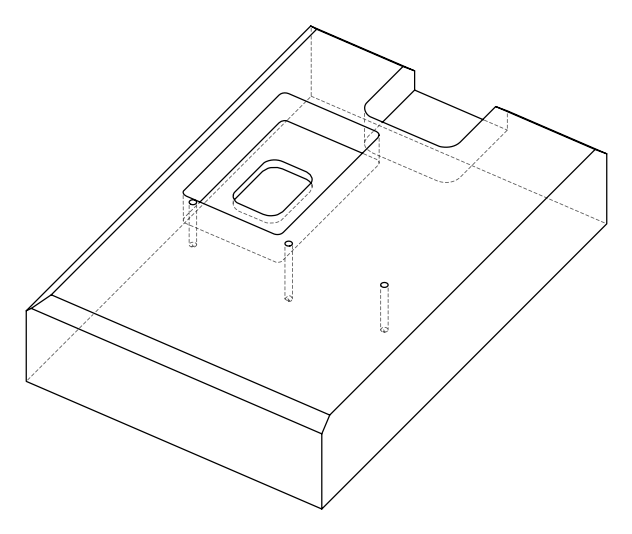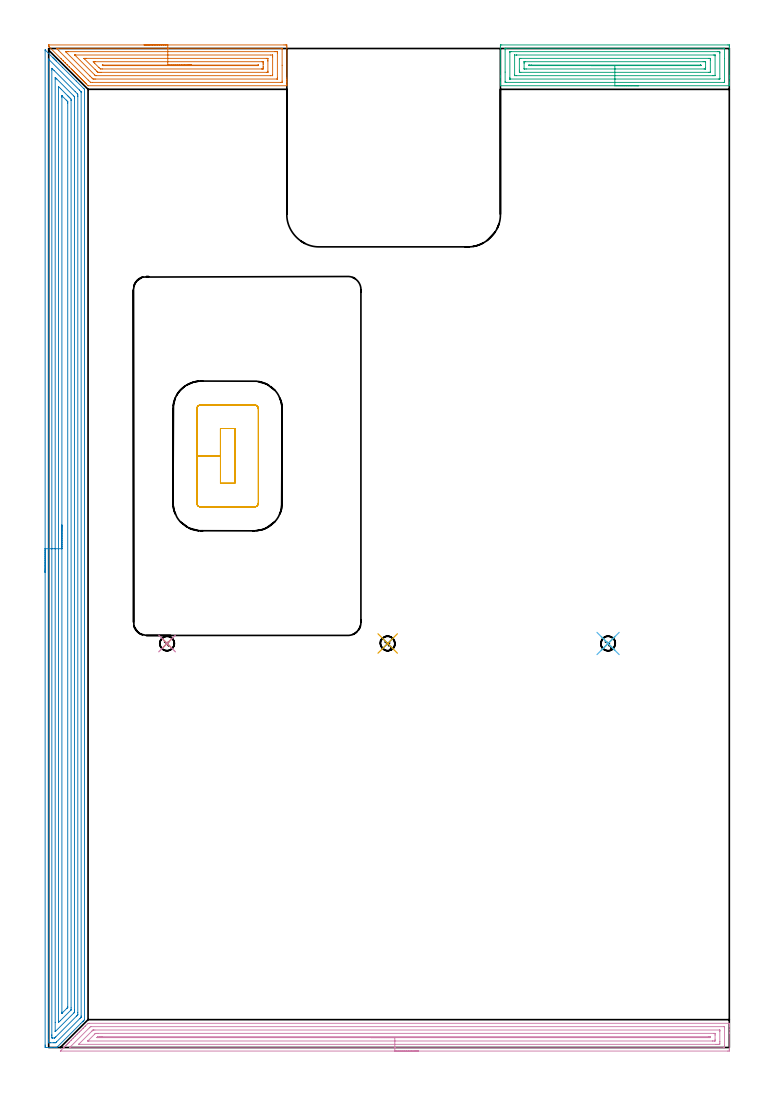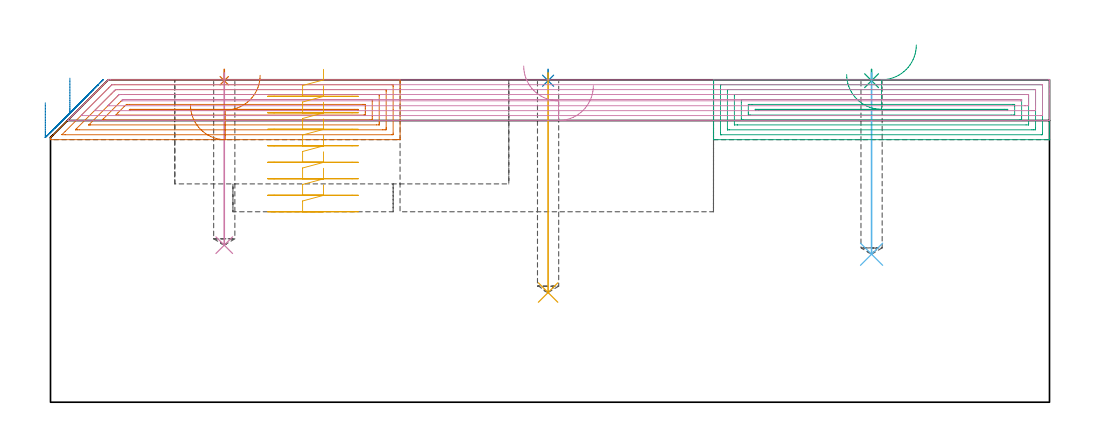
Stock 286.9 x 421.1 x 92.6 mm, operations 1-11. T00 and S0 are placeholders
(PLAN: 13 operations, 5 tool changes, 104.9 min)
(1 SPOT_DRILL | STEP1POCKET | NXT0321_9005460120000 | 0.03 min | 2 mm3)
(2 SPOT_DRILL_1 | STEP1POCKET_1 | NXT0321_9005460120000 | 0.03 min | 0 mm3)
(3 SPOT_DRILL_2 | STEP1POCKET_2 | NXT0321_9005460120000 | 0.03 min | 0 mm3)
(4 DRILL_BLIND_HOLE_INTO_CENTER | STEP1POCKET | UGT0301_456 | 0.2 min | 1335 mm3)
(5 DRILL_BLIND_HOLE_INTO_CENTER_1 | STEP1POCKET_1 | UGT0301_456 | 0.25 min | 1727 mm3)
(6 DRILL_BLIND_HOLE_INTO_CENTER_2 | STEP1POCKET_2 | UGT0301_456 | 0.21 min | 1408 mm3)
(7 AREA_MILL | FG_CHAMFER_SURFACE | UGT0205_001 | 5.36 min | 15951 mm3)
(8 AREA_MILL_1 | FG_CHAMFER_SURFACE_1 | UGT0205_001 | 19.94 min | 56432 mm3)
(9 AREA_MILL_2 | FG_CHAMFER_SURFACE_2 | UGT0205_001 | 5.59 min | 15392 mm3)
(10 AREA_MILL_3 | FG_CHAMFER_SURFACE_3 | UGT0205_001 | 11.23 min | 18795 mm3)
(11 MILL_RECTANGULAR_POCKET | POCKET_RECTANGULAR_STRAIGHT | UGT0201_094 | Follow Part, ap 5, ae 75% | 4.24 min | 105479 mm3)
(12 MILL_RECTANGULAR_POCKET_1 | POCKET_RECTANGULAR_STRAIGHT_1 | NXT0201_013 | Follow Part, ap 2.5, ae 75% | 46.11 min | 349907 mm3)
(13 MILL_SLOT | SLOT_PARTIAL_RECTANGULAR | UGT0201_094 | Follow Part, ap 5, ae 75% | 11.63 min | 279871 mm3)
(TOOL NXT0321_9005460120000 | NC Spot Drill, 142deg, 12mm, Carbide, Uncoated | D12 PA142 FL30 Z2)
(TOOL UGT0301_456 | Carbide Drill 6.1 mm | D6.1 PA118 FL63 Z2)
(TOOL UGT0205_001 | Chamfer Mill 20 x 3 x 45 deg. | D20 FL50 Z2)
(TOOL UGT0201_094 | End mill 20 mm | D20 FL38 Z4)
(TOOL NXT0201_013 | ENDMILL 10mm | D10 FL30 Z4)
(OP 1 SPOT_DRILL)
G17 G21 G94 G90
T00 M6
G54
G17 G0 G90 X49.9 Y170.3 S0 M3
G43 Z102.6 H0
G94 G81 G98 Z92.337 F250. R95.6
G80
M5
M2
(OP 2 SPOT_DRILL_1)
G17 G21 G94 G90
T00 M6
G54
G17 G0 G90 X142.9 Y170.3 S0 M3
G43 Z102.6 H0
G94 G81 G98 Z92.337 F250. R95.6
G80
M5
M2
(OP 3 SPOT_DRILL_2)
G17 G21 G94 G90
T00 M6
G54
G17 G0 G90 X235.8 Y170.3 S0 M3
G43 Z102.6 H0
G94 G81 G98 Z92.337 F250. R95.6
G80
M5
M2
(OP 4 DRILL_BLIND_HOLE_INTO_CENTER)
G17 G21 G94 G90
T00 M6
G54
G17 G0 G90 X49.9 Y170.3 S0 M3
G43 Z102.6 H0
G94 G81 G98 Z45.1 F250. R94.6
G80
M5
M2
(OP 5 DRILL_BLIND_HOLE_INTO_CENTER_1)
G17 G21 G94 G90
T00 M6
G54
G17 G0 G90 X142.9 Y170.3 S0 M3
G43 Z102.6 H0
G94 G81 G98 Z31.5 F250. R94.6
G80
M5
M2
(OP 6 DRILL_BLIND_HOLE_INTO_CENTER_2)
G17 G21 G94 G90
T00 M6
G54
G17 G0 G90 X235.8 Y170.3 S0 M3
G43 Z102.6 H0
G94 G81 G98 Z42.5 F250. R94.6
G80
M5
M2
(OP 7 AREA_MILL)
G17 G21 G94 G90
T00 M6
G54
G17 G0 G90 X40.2 Y422.6 S1061 M3
G43 Z102.6 H0
Z85.4
G94 G1 X40.238 Z84.529 F250.
X40.352 Z83.664
X40.541 Z82.812
X40.803 Z81.98
X41.137 Z81.174
X41.54 Z80.4
X42.009 Z79.664
X42.54 Z78.972
X43.129 Z78.329
X43.772 Z77.74
X44.464 Z77.209
X45.2 Z76.74
X45.974 Z76.337
X46.78 Z76.003
X47.612 Z75.741
X48.464 Z75.552
X49.329 Z75.438
X50.2 Z75.4
X99.198
X99.782 Y422.598 Z75.402
X100.36 Y422.594 Z75.404
X100.392 Y422.592 Z75.406
X100.4 Y422.017 Z75.98
Y408.655 Z89.339
Y408.106 Z89.891
Y407.764 Z90.232
Y407.215 Z90.781
Y406.873 Z91.122
Y406.189 Z91.81
Y405.847 Z92.152
X100.393 Y405.45 Z92.541
X100.39 Y405.403 Z92.588
X100.228 Y405.4 Z92.6
X16.699
X16.605 Y405.404 Z92.589
X16.572 Y405.429 Z92.566
X16.473 Y405.526 Z92.472
X15.805 Y406.194 Z91.805
X15.719 Y406.28 Z91.717
X15.635 Y406.364 Z91.635
X15.508 Y406.492 Z91.507
X15.422 Y406.576 Z91.42
X15.339 Y406.66 Z91.339
X15.21 Y406.79 Z91.209
X15.125 Y406.873 Z91.123
X15.043 Y406.957 Z91.043
X14.912 Y407.088 Z90.912
X14.828 Y407.17 Z90.826
X14.747 Y407.253 Z90.747
X14.614 Y407.385 Z90.614
X14.531 Y407.467 Z90.529
X14.451 Y407.549 Z90.45
X14.316 Y407.683 Z90.316
X14.234 Y407.764 Z90.232
X14.155 Y407.845 Z90.154
X14.019 Y407.981 Z90.018
X13.937 Y408.061 Z89.935
X13.859 Y408.141 Z89.858
X13.721 Y408.279 Z89.72
X13.64 Y408.358 Z89.638
X13.562 Y408.437 Z89.562
X13.423 Y408.576 Z89.423
X13.343 Y408.655 Z89.341
X13.266 Y408.733 Z89.266
X13.125 Y408.874 Z89.125
X13.046 Y408.952 Z89.044
X12.97 Y409.029 Z88.97
X12.827 Y409.172 Z88.827
X12.749 Y409.249 Z88.747
X12.674 Y409.325 Z88.674
X12.53 Y409.47 Z88.529
X12.452 Y409.546 Z88.45
X12.378 Y409.621 Z88.378
X12.232 Y409.768 Z88.231
X12.155 Y409.843 Z88.153
X12.082 Y409.918 Z88.082
X11.934 Y410.065 Z87.934
X11.858 Y410.14 Z87.857
X11.786 Y410.214 Z87.785
X11.636 Y410.363 Z87.636
X11.562 Y410.437 Z87.56
X11.49 Y410.51 Z87.489
X11.339 Y410.661 Z87.338
X11.265 Y410.734 Z87.263
X11.194 Y410.806 Z87.193
X11.041 Y410.959 Z87.04
X10.968 Y411.031 Z86.966
X10.898 Y411.102 Z86.897
X10.743 Y411.257 Z86.743
X10.671 Y411.327 Z86.669
X10.601 Y411.398 Z86.601
X10.445 Y411.554 Z86.445
X10.374 Y411.624 Z86.372
X10.305 Y411.694 Z86.305
X10.147 Y411.852 Z86.147
X10.077 Y411.921 Z86.075
X10.009 Y411.99 Z86.009
X9.85 Y412.15 Z85.849
X9.78 Y412.218 Z85.778
X9.58 Y412.42 Z85.58
X9.552 Y412.448 Z85.552
X8.889 Y413.109 Z84.887
X8.697 Y413.303 Z84.697
X8.658 Y413.341 Z84.658
X7.998 Y414. Z83.997
X7.813 Y414.187 Z83.813
X7.765 Y414.235 Z83.765
X7.108 Y414.891 Z83.106
X6.93 Y415.07 Z82.93
X6.872 Y415.128 Z82.872
X6.217 Y415.782 Z82.215
X6.047 Y415.953 Z82.047
X5.978 Y416.022 Z81.978
X5.326 Y416.672 Z81.324
X5.163 Y416.836 Z81.163
X0.362 Y421.638 Z76.361
X0.171 Y421.83 Z76.169
X0.01 Y422.001 Z75.999
X0.008 Y422.017 Z75.982
X0.002 Y422.593 Z75.407
X0.027 Y422.595 Z75.405
X0.171 Y422.6 Z75.4
X50.2
Y421.186 Z76.814
X98.054 Y421.185 Z76.815
X98.173 Y421.183 Z76.817
X98.39 Y421.177 Z76.823
X98.392 Y421.127 Z76.873
X98.399 Y420.724 Z77.276
X98.4 Y414.042 Z83.958
X98.399 Y407.362 Z90.638
X98.392 Y406.873 Z91.127
X98.39 Y406.83 Z91.17
X98.232 Y406.821 Z91.179
X98.114 Y406.816 Z91.184
X98.054 Y406.815 Z91.185
X97.995 Y406.814 Z91.186
X18.485 Y406.815 Z91.185
X17.644 Y406.821 Z91.179
X17.592 Y406.86 Z91.14
X17.577 Y406.873 Z91.127
X16.699 Y407.751 Z90.249
X4.214 Y420.236 Z77.764
X3.325 Y421.127 Z76.873
X3.298 Y421.156 Z76.844
X3.294 Y421.18 Z76.82
X4.192 Y421.186 Z76.814
X50.2
Y419.771 Z78.229
X95.315
X95.781 Y419.77 Z78.23
X96.208 Y419.767 Z78.233
X96.35 Y419.764 Z78.236
X96.39 Y419.759 Z78.241
X96.394 Y419.663 Z78.337
X96.398 Y419.536 Z78.464
X96.399 Y419.345 Z78.655
X96.4 Y419.154 Z78.846
X96.399 Y408.655 Z89.345
X96.398 Y408.466 Z89.534
X96.39 Y408.273 Z89.727
X96.386 Y408.234 Z89.766
X96.368 Y408.233 Z89.767
X96.315 Y408.23 Z89.77
X96.208 Y408.229 Z89.771
X19.806
X19.379 Y408.23 Z89.77
X18.909 Y408.232 Z89.768
X18.704 Y408.235 Z89.765
X18.485 Y408.425 Z89.575
X18.249 Y408.655 Z89.345
X17.592 Y409.307 Z88.693
X17.353 Y409.546 Z88.454
X7.556 Y419.345 Z78.655
X7.349 Y419.557 Z78.443
X7.214 Y419.698 Z78.302
X7.159 Y419.765 Z78.235
X7.195 Y419.767 Z78.233
X7.339 Y419.77 Z78.23
X7.765 Y419.771 Z78.229
X8.231
X50.2
Y418.357 Z79.643
X93.626
X94.339 Y418.352 Z79.648
X94.379 Y418.35 Z79.65
X94.39 Y418.345 Z79.655
X94.393 Y418.323 Z79.677
X94.397 Y418.218 Z79.782
X94.399 Y418.007 Z79.993
X94.4 Y417.585 Z80.415
X94.399 Y410.002 Z87.998
X94.397 Y409.785 Z88.215
X94.392 Y409.677 Z88.323
X94.39 Y409.654 Z88.346
X94.375 Y409.649 Z88.351
X94.32 Y409.647 Z88.353
X93.528 Y409.643 Z88.357
X93.431
X20.175
X19.777 Y409.647 Z88.353
X19.729 Y409.65 Z88.35
X19.706 Y409.655 Z88.345
X19.666 Y409.691 Z88.309
X19.537 Y409.814 Z88.186
X19.379 Y409.97 Z88.03
X11.09 Y418.26 Z79.74
X11.05 Y418.302 Z79.698
X11.01 Y418.349 Z79.651
Y418.351 Z79.649
X11.017 Y418.354 Z79.646
X11.052 Y418.355 Z79.645
X11.339 Y418.357 Z79.643
X11.436
X50.2
Y416.943 Z81.057
X91.741 Y416.942 Z81.058
X92.368 Y416.939 Z81.061
X92.381 Y416.937 Z81.063
X92.393 Y416.914 Z81.086
X92.397 Y416.672 Z81.328
X92.4 Y416.016 Z81.984
Y415.782 Z82.218
Y411.562 Z86.438
X92.399 Y411.327 Z86.673
X92.397 Y411.163 Z86.837
X92.393 Y411.082 Z86.918
X92.391 Y411.067 Z86.933
X92.36 Y411.064 Z86.936
X92.284 Y411.061 Z86.939
X92.012 Y411.058 Z86.942
X22.059 Y411.057 Z86.943
X21.436 Y411.058 Z86.942
X21.166 Y411.06 Z86.94
X20.895 Y411.064 Z86.936
X20.736 Y411.074 Z86.926
X20.649 Y411.157 Z86.843
X20.473 Y411.327 Z86.673
X20.272 Y411.526 Z86.474
X19.58 Y412.218 Z85.782
X15.127 Y416.672 Z81.328
X14.912 Y416.89 Z81.11
X14.873 Y416.937 Z81.063
X14.876 Y416.938 Z81.062
X14.912 Y416.939 Z81.061
X15.534 Y416.943 Z81.057
X15.805
X50.2
Y415.529 Z82.471
X89.955 Y415.528 Z82.472
X90.21 Y415.527 Z82.473
X90.33 Y415.524 Z82.476
X90.384 Y415.522 Z82.478
X90.39 Y415.494 Z82.506
X90.397 Y415.341 Z82.659
X90.399 Y414.891 Z83.109
X90.4 Y414.447 Z83.553
Y413.556 Z84.444
X90.399 Y413.109 Z84.891
X90.397 Y412.668 Z85.332
X90.39 Y412.518 Z85.482
X90.385 Y412.477 Z85.523
X90.354 Y412.476 Z85.524
X90.275 Y412.474 Z85.526
X89.955 Y412.472 Z85.528
X89.701 Y412.471 Z85.529
X22.698 Y412.472 Z85.528
X22.059 Y412.476 Z85.524
X21.798 Y412.478 Z85.522
X21.166 Y413.083 Z84.917
X21.139 Y413.109 Z84.891
X19.357 Y414.891 Z83.109
X18.746 Y415.522 Z82.478
X19.379 Y415.527 Z82.473
X19.633 Y415.528 Z82.472
X50.2 Y415.529 Z82.471
Y414.115 Z83.885
X88.168 Y414.114 Z83.886
X88.283 Y414.111 Z83.889
X88.358 Y414.108 Z83.892
X88.391 Y414.1 Z83.9
X88.393 Y414.077 Z83.923
Y414. Z84.
X88.388 Y413.892 Z84.108
X88.28 Y413.888 Z84.112
X88.168 Y413.887 Z84.113
X87.39 Y413.885 Z84.115
X23.067 Y413.886 Z84.114
X22.952 Y413.887 Z84.113
X22.839 Y413.892 Z84.108
X22.814 Y413.895 Z84.105
X22.797 Y413.907 Z84.093
X22.762 Y413.937 Z84.063
X22.699 Y414. Z84.
X22.619 Y414.087 Z83.913
X22.603 Y414.108 Z83.892
X22.646 Y414.111 Z83.889
X22.722 Y414.113 Z83.887
X22.837 Y414.114 Z83.886
X22.952 Y414.115 Z83.885
X50.2
X51.072 Z83.923
X51.937 Z84.037
X52.788 Z84.226
X53.62 Z84.488
X54.426 Z84.822
X55.2 Z85.225
X55.936 Z85.694
X56.628 Z86.225
X57.271 Z86.814
X57.861 Z87.457
X58.392 Z88.15
X58.86 Z88.885
X59.263 Z89.659
X59.597 Z90.465
X59.859 Z91.297
X60.048 Z92.149
X60.162 Z93.014
X60.2 Z93.885
G0 Z102.6
M5
M2
(OP 8 AREA_MILL_1)
G17 G21 G94 G90
T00 M6
G54
G17 G0 G90 X-1.5 Y200.25 S1061 M3
G43 Z102.6 H0
Z86.
G94 G1 Y200.288 Z85.128 F250.
Y200.402 Z84.264
Y200.591 Z83.412
Y200.853 Z82.58
Y201.187 Z81.774
Y201.59 Z81.
Y202.058 Z80.264
Y202.59 Z79.572
Y203.179 Z78.929
Y203.822 Z78.34
Y204.514 Z77.809
Y205.25 Z77.34
Y206.024 Z76.937
Y206.83 Z76.603
Y207.662 Z76.341
Y208.513 Z76.152
Y209.378 Z76.038
Y210.25 Z76.
X-1.499 Y420.47 Z75.999
X-1.494 Y420.483 Z76.003
X-1.473 Y420.47 Z76.025
X-1.381 Y420.381 Z76.118
X1.599 Y417.401 Z79.099
X1.809 Y417.192 Z79.307
X1.972 Y417.03 Z79.467
X2.13 Y416.871 Z79.627
X2.256 Y416.745 Z79.754
X2.411 Y416.591 Z79.906
X2.561 Y416.44 Z80.059
X2.703 Y416.298 Z80.201
X2.85 Y416.152 Z80.346
X2.992 Y416.009 Z80.49
X3.15 Y415.851 Z80.648
X3.289 Y415.713 Z80.785
X5.831 Y413.17 Z83.329
X11.628 Y407.373 Z89.127
X14.771 Y404.23 Z92.268
X15.021 Y403.978 Z92.518
X15.096 Y403.894 Z92.589
X15.1 Y403.783 Z92.6
Y11.8
X15.096 Y11.706 Z92.589
X15.031 Y11.63 Z92.528
X14.754 Y11.353 Z92.252
X14.7 Y11.299 Z92.197
X14.648 Y11.248 Z92.147
X14.455 Y11.055 Z91.954
X14.407 Y11.006 Z91.904
X14.361 Y10.961 Z91.86
X14.157 Y10.757 Z91.656
X13.499 Y10.098 Z90.998
X3.581 Y0.18 Z81.078
X3.428 Y0.03 Z80.925
X3.393 Y0.003 Z80.888
X3.2 Y0. Z80.699
X2.411 Z79.905
X1.182 Z78.678
X0.656 Z78.15
X-1.073 Z76.423
X-1.492 Y0.01 Z76.005
X-1.495 Y0.223 Z76.002
X-1.499 Y0.626 Z76.001
X-1.5 Y1.033 Z76.
Y210.25
X-0.086 Z77.414
X-0.085 Y416.298 Z77.415
X-0.083 Y416.545 Z77.417
X-0.08 Y416.606 Z77.42
X-0.079 Y416.617 Z77.421
X-0.061 Y416.602 Z77.439
X-0.006 Y416.552 Z77.494
X0.252 Y416.298 Z77.752
X12.944 Y403.605 Z90.444
X13.655 Y402.889 Z91.155
X13.678 Y402.86 Z91.178
X13.681 Y402.841 Z91.181
X13.683 Y402.795 Z91.183
X13.685 Y402.701 Z91.185
Y13.281
X13.684 Y13.141 Z91.184
X13.679 Y12.765 Z91.179
X13.668 Y12.729 Z91.168
X13.643 Y12.699 Z91.143
X13.594 Y12.646 Z91.094
X13.512 Y12.563 Z91.012
X13.197 Y12.247 Z90.697
X3.289 Y2.34 Z80.789
X3.016 Y2.077 Z80.516
X2.933 Y2.01 Z80.433
X2.813 Y2.004 Z80.313
X2.411 Y2.001 Z79.911
X1.94 Y2. Z79.44
X0.656 Z78.156
X0.184 Z77.684
X-0.011 Y2.003 Z77.489
X-0.045 Y2.005 Z77.455
X-0.076 Y2.009 Z77.424
X-0.079 Y2.054 Z77.421
X-0.084 Y2.273 Z77.416
X-0.085 Y2.414 Z77.415
X-0.086 Y3.169 Z77.414
Y210.25
X1.328 Z78.828
X1.329 Y412.037 Z78.829
X1.33 Y412.723 Z78.83
X1.331 Y412.753 Z78.831
X1.373 Y412.723 Z78.873
X1.533 Y412.565 Z79.033
X2.272 Y411.829 Z79.772
X11.189 Y402.912 Z88.689
X12.067 Y402.032 Z89.567
X12.1 Y401.996 Z89.6
X12.264 Y401.794 Z89.764
X12.27 Y401.102 Z89.77
X12.271 Y400.894 Z89.771
Y14.72
X12.267 Y14.035 Z89.767
X12.265 Y13.833 Z89.765
X12.259 Y13.77 Z89.759
X12.218 Y13.726 Z89.718
X12.067 Y13.569 Z89.567
X11.856 Y13.355 Z89.356
X11.642 Y13.141 Z89.142
X2.998 Y4.498 Z80.498
X2.701 Y4.202 Z80.201
X2.551 Y4.059 Z80.051
X2.505 Y4.016 Z80.005
X2.411 Y4.01 Z79.911
X1.729 Y4.002 Z79.229
X1.533 Y4.005 Z79.033
X1.342 Y4.01 Z78.842
X1.336 Y4.202 Z78.836
X1.332 Y4.407 Z78.832
X1.329 Y5.096 Z78.829
Y5.304
X1.328 Y210.25 Z78.828
X2.743 Z80.243
Y408.253
X2.746 Y408.806 Z80.246
X2.749 Y408.871 Z80.249
X2.979 Y408.66 Z80.479
X3.182 Y408.467 Z80.682
X3.289 Y408.362 Z80.789
X3.398 Y408.253 Z80.898
X10.549 Y401.102 Z88.049
X10.793 Y400.847 Z88.293
X10.851 Y400.783 Z88.351
X10.854 Y400.753 Z88.354
X10.856 Y400.684 Z88.356
X10.857 Y400.545 Z88.357
Y400.208
Y15.823
X10.855 Y15.269 Z88.355
X10.85 Y14.929 Z88.35
X10.838 Y14.798 Z88.338
X10.753 Y14.706 Z88.253
X10.642 Y14.592 Z88.142
X2.935 Y6.883 Z80.435
X2.871 Y6.82 Z80.371
X2.84 Y6.791 Z80.34
X2.796 Y6.755 Z80.296
X2.749 Y6.724 Z80.249
X2.746 Y6.781 Z80.246
X2.744 Y6.883 Z80.244
X2.743 Y10.609 Z80.243
Y210.25
X4.157 Z81.657
Y404.687
X4.167 Y405.023 Z81.667
X4.522 Y404.677 Z82.022
X5.044 Y404.157 Z82.544
X5.419 Y403.783 Z82.919
X8.1 Y401.102 Z85.6
X8.556 Y400.646 Z86.056
X8.992 Y400.208 Z86.492
X9.433 Y399.756 Z86.933
X9.443 Y399.314 Z86.943
Y399.304
Y16.716
X9.433 Y15.836 Z86.933
X9.429 Y15.827 Z86.929
X9.424 Y15.823 Z86.924
X4.955 Y11.353 Z82.455
X4.555 Y10.958 Z82.055
X4.167 Y10.577 Z81.667
X4.157 Y11.353 Z81.657
Y11.363
Y210.25
X5.571 Z83.071
Y400.565
X5.573 Y401.102 Z83.073
X5.574 Y401.163 Z83.074
X5.575 Z83.075
X5.593 Y401.151 Z83.093
X5.649 Y401.102 Z83.149
X7.438 Y399.314 Z84.938
X7.678 Y399.073 Z85.178
X7.999 Y398.744 Z85.499
X8.016 Y398.724 Z85.516
X8.022 Y398.696 Z85.522
X8.025 Y398.634 Z85.525
X8.028 Y398.539 Z85.528
X8.029 Y398.42 Z85.529
Y398.062
Y17.253
X8.027 Y16.985 Z85.527
X8.024 Y16.918 Z85.524
X8.022 Y16.889 Z85.522
X8.004 Y16.863 Z85.504
X7.867 Y16.716 Z85.367
X7.772 Y16.62 Z85.272
X7.678 Y16.525 Z85.178
X5.922 Y14.77 Z83.422
X5.845 Y14.693 Z83.345
X5.693 Y14.545 Z83.193
X5.594 Y14.452 Z83.094
X5.575 Y14.438 Z83.075
Y14.441
X5.573 Y14.469 Z83.073
X5.572 Y14.571 Z83.072
X5.571 Y14.929 Z83.071
Y210.25
Y211.122 Z83.109
Y211.986 Z83.223
Y212.838 Z83.412
Y213.67 Z83.674
Y214.476 Z84.008
Y215.25 Z84.411
Y215.986 Z84.88
Y216.678 Z85.411
Y217.321 Z86.
Y217.91 Z86.643
Y218.441 Z87.335
Y218.91 Z88.071
Y219.313 Z88.845
Y219.647 Z89.651
Y219.909 Z90.483
Y220.098 Z91.335
Y220.212 Z92.2
Y220.25 Z93.071
G0 Z102.6
M5
M2
(OP 9 AREA_MILL_2)
G17 G21 G94 G90
T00 M6
G54
G17 G0 G90 X248.65 Y405.4 S1061 M3
G43 Z102.6 H0
G94 G1 X248.612 Z101.728 F250.
X248.498 Z100.864
X248.309 Z100.012
X248.047 Z99.18
X247.713 Z98.374
X247.31 Z97.6
X246.842 Z96.864
X246.31 Z96.172
X245.721 Z95.529
X245.078 Z94.94
X244.386 Z94.408
X243.65 Z93.94
X242.876 Z93.537
X242.07 Z93.203
X241.238 Z92.941
X240.387 Z92.752
X239.522 Z92.638
X238.65 Z92.6
X190.539
X190.41 Y405.403 Z92.588
X190.407 Y405.441 Z92.551
X190.4 Y405.763 Z92.236
Y406.318 Z91.681
Y406.873 Z91.122
Y408.933 Z89.065
Y409.546 Z88.449
X190.401 Y422.017 Z75.98
X190.403 Y422.596 Z75.401
X190.405 Y422.597 Z75.4
X190.984 Y422.6
X286.316
X286.895 Y422.597
X286.897 Y422.596 Z75.401
X286.9 Y422.017 Z75.98
Y409.546 Z88.449
Y408.933 Z89.065
Y408.655 Z89.342
Y406.873 Z91.122
Y406.318 Z91.681
Y405.983 Z92.016
Y405.763 Z92.236
X286.893 Y405.441 Z92.551
X286.89 Y405.403 Z92.588
X286.761 Y405.4 Z92.6
X238.65
Y406.814 Z91.186
X192.766 Y406.815 Z91.185
X192.707 Y406.816 Z91.184
X192.589 Y406.82 Z91.18
X192.41 Y406.828 Z91.172
X192.408 Y406.873 Z91.127
X192.402 Y407.238 Z90.762
X192.4 Y411.157 Z86.843
Y420.602 Z77.398
X192.404 Y421.127 Z76.873
X192.407 Y421.171 Z76.829
X192.408 Y421.177 Z76.823
X192.451 Y421.18 Z76.82
X192.529 Y421.184 Z76.816
X192.648 Y421.185 Z76.815
X192.707 Y421.186 Z76.814
X284.534 Y421.185 Z76.815
X284.593 Y421.184 Z76.816
X284.711 Y421.18 Z76.82
X284.89 Y421.172 Z76.828
X284.892 Y421.127 Z76.873
X284.898 Y420.762 Z77.238
X284.9 Y416.843 Z81.157
Y407.398 Z90.602
X284.896 Y406.873 Z91.127
X284.893 Y406.829 Z91.171
X284.892 Y406.823 Z91.177
X284.849 Y406.82 Z91.18
X284.771 Y406.816 Z91.184
X284.652 Y406.815 Z91.185
X284.593 Y406.814 Z91.186
X238.65
Y408.228 Z89.772
X194.548 Y408.229 Z89.771
X194.442 Y408.23 Z89.77
X194.417 Y408.232 Z89.768
X194.411 Y408.234 Z89.766
X194.407 Y408.261 Z89.739
X194.402 Y408.359 Z89.641
X194.4 Y408.803 Z89.197
Y419.493 Z78.507
X194.402 Y419.641 Z78.359
X194.407 Y419.74 Z78.26
X194.411 Y419.766 Z78.234
X194.417 Y419.768 Z78.232
X194.442 Y419.77 Z78.23
X194.548 Y419.771 Z78.229
X195.012 Y419.772 Z78.228
X281.861 Y419.771 Z78.229
X282.326 Y419.77 Z78.23
X282.752 Y419.767 Z78.233
X282.884 Y419.765 Z78.235
X282.895 Y419.493 Z78.507
X282.898 Y419.345 Z78.655
X282.9 Y419.197 Z78.803
Y408.507 Z89.493
X282.898 Y408.359 Z89.641
X282.893 Y408.261 Z89.739
X282.889 Y408.234 Z89.766
X282.884 Y408.232 Z89.768
X282.858 Y408.23 Z89.77
X282.752 Y408.229 Z89.771
X282.288 Y408.228 Z89.772
X238.65
Y409.643 Z88.357
X197.124
X196.423 Y409.648 Z88.352
X196.41 Y409.65 Z88.35
X196.406 Y409.667 Z88.333
X196.402 Y409.714 Z88.286
X196.4 Y409.807 Z88.193
Y409.993 Z88.007
X196.401 Y418.179 Z79.821
X196.403 Y418.281 Z79.719
X196.407 Y418.332 Z79.668
X196.411 Y418.351 Z79.649
X196.431 Y418.353 Z79.647
X197.221 Y418.357 Z79.643
X197.318
X280.176
X280.877 Y418.352 Z79.648
X280.89 Y418.35 Z79.65
X280.894 Y418.333 Z79.667
X280.898 Y418.286 Z79.714
X280.9 Y418.193 Z79.807
Y418.007 Z79.993
X280.899 Y409.821 Z88.179
X280.897 Y409.719 Z88.281
X280.893 Y409.668 Z88.332
X280.889 Y409.649 Z88.351
X280.869 Y409.647 Z88.353
X280.079 Y409.643 Z88.357
X279.982
X238.65
Y411.057 Z86.943
X199.003
X198.732 Y411.058 Z86.942
X198.552 Y411.06 Z86.94
X198.417 Y411.064 Z86.936
X198.41 Y411.127 Z86.873
X198.405 Y411.328 Z86.672
X198.4 Y411.93 Z86.07
X198.401 Y416.672 Z81.328
X198.402 Y416.823 Z81.177
X198.406 Y416.898 Z81.102
X198.409 Y416.93 Z81.07
X198.463 Y416.936 Z81.064
X198.734 Y416.941 Z81.059
X199.003 Y416.942 Z81.058
X278.297 Y416.943 Z81.057
X278.568 Y416.942 Z81.058
X278.748 Y416.939 Z81.061
X278.883 Y416.936 Z81.064
X278.89 Y416.873 Z81.127
X278.895 Y416.672 Z81.328
X278.9 Y416.07 Z81.93
X278.899 Y411.328 Z86.672
X278.898 Y411.177 Z86.823
X278.894 Y411.102 Z86.898
X278.891 Y411.07 Z86.93
X278.837 Y411.064 Z86.936
X278.566 Y411.059 Z86.941
X278.297 Y411.058 Z86.942
X238.65 Y411.057 Z86.943
Y412.471 Z85.529
X201.423
X200.785 Y412.472 Z85.528
X200.529 Y412.474 Z85.526
X200.441 Y412.478 Z85.522
X200.409 Y412.483 Z85.517
X200.407 Y412.501 Z85.499
X200.402 Y412.601 Z85.399
X200.4 Y414.891 Z83.109
X200.401 Y415.275 Z82.725
X200.404 Y415.404 Z82.596
X200.41 Y415.505 Z82.495
X200.414 Y415.523 Z82.477
X200.427 Y415.525 Z82.475
X200.466 Y415.526 Z82.474
X200.785 Y415.528 Z82.472
X201.038 Y415.529 Z82.471
X275.877
X276.515 Y415.528 Z82.472
X276.771 Y415.526 Z82.474
X276.859 Y415.522 Z82.478
X276.891 Y415.517 Z82.483
X276.893 Y415.499 Z82.501
X276.898 Y415.399 Z82.601
X276.9 Y413.109 Z84.891
X276.899 Y412.725 Z85.275
X276.896 Y412.596 Z85.404
X276.89 Y412.495 Z85.505
X276.886 Y412.477 Z85.523
X276.873 Y412.475 Z85.525
X276.834 Y412.473 Z85.527
X276.515 Y412.471 Z85.529
X276.262
X238.65
Y413.885 Z84.115
X202.567 Y413.886 Z84.114
X202.452 Y413.887 Z84.113
X202.421 Y413.89 Z84.11
X202.41 Y413.893 Z84.107
X202.407 Y413.901 Z84.099
X202.403 Y413.944 Z84.056
X202.404 Y414. Z84.
X202.41 Y414.082 Z83.918
X202.421 Y414.108 Z83.892
X202.456 Y414.111 Z83.889
X202.567 Y414.112 Z83.888
X203.343 Y414.115 Z83.885
X203.458
X274.733 Y414.114 Z83.886
X274.848 Y414.113 Z83.887
X274.879 Y414.11 Z83.89
X274.89 Y414.107 Z83.893
X274.893 Y414.099 Z83.901
X274.897 Y414.055 Z83.945
X274.896 Y414. Z84.
X274.89 Y413.918 Z84.082
X274.879 Y413.892 Z84.108
X274.844 Y413.889 Z84.111
X274.733 Y413.888 Z84.112
X273.957 Y413.885 Z84.115
X273.842
X238.65
X237.778 Z84.153
X236.914 Z84.267
X236.062 Z84.455
X235.23 Z84.718
X234.424 Z85.052
X233.65 Z85.454
X232.914 Z85.923
X232.222 Z86.454
X231.579 Z87.044
X230.99 Z87.687
X230.459 Z88.379
X229.99 Z89.115
X229.587 Z89.889
X229.253 Z90.695
X228.991 Z91.527
X228.802 Z92.378
X228.688 Z93.243
X228.65 Z94.115
G0 Z102.6
M5
M2
(OP 10 AREA_MILL_3)
G17 G21 G94 G90
T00 M6
G54
G17 G0 G90 X155.9 Y-1.5 S1061 M3
G43 Z102.6 H0
Z90.9
G94 G1 X155.862 Z90.028 F250.
X155.748 Z89.163
X155.559 Z88.312
X155.297 Z87.48
X154.963 Z86.674
X154.56 Z85.9
X154.091 Z85.164
X153.56 Z84.472
X152.971 Z83.829
X152.328 Z83.24
X151.636 Z82.708
X150.9 Z82.24
X150.126 Z81.837
X149.32 Z81.503
X148.488 Z81.241
X147.636 Z81.052
X146.771 Z80.938
X145.9 Z80.9
X5.081 Y-1.499 Z80.901
X5.039 Y-1.498 Z80.902
X4.915 Y-1.492 Z80.906
X4.987 Y-1.415 Z80.983
X5.081 Y-1.318 Z81.08
X6.105 Y-0.294 Z82.105
X6.314 Y-0.085 Z82.313
X6.422 Y0.024 Z82.42
X6.755 Y0.355 Z82.755
X6.978 Y0.579 Z82.978
X7.201 Y0.802 Z83.2
X7.316 Y0.918 Z83.314
X7.671 Y1.271 Z83.671
X7.852 Y1.452 Z83.852
X8.088 Y1.689 Z84.087
X8.21 Y1.812 Z84.209
X8.587 Y2.187 Z84.587
X8.725 Y2.325 Z84.725
X9.269 Y2.872 Z85.266
X9.552 Y3.152 Z85.552
X9.598 Y3.198 Z85.598
X10.156 Y3.759 Z86.154
X10.446 Y4.046 Z86.446
X11.043 Y4.646 Z87.041
X11.34 Y4.94 Z87.34
X11.93 Y5.533 Z87.928
X12.252 Y5.852 Z88.251
X12.818 Y6.42 Z88.815
X13.168 Y6.768 Z89.168
X13.705 Y7.306 Z89.703
X14.297 Y7.898 Z90.297
X14.469 Y8.07 Z90.468
X14.592 Y8.193 Z90.59
X15.184 Y8.785 Z91.184
X15.363 Y8.964 Z91.362
X15.479 Y9.08 Z91.477
X16.515 Y10.115 Z92.515
X16.52 Y10.12 Z92.52
X16.605 Y10.201 Z92.582
X17.151 Y10.2 Z92.6
X286.719
X286.89 Y10.197 Z92.588
X286.893 Y10.167 Z92.558
X286.9 Y9.771 Z92.171
Y9.504 Z91.904
Y8.785 Z91.18
Y7.538 Z89.935
Y6.124 Z88.519
Y-0.708 Z81.689
X286.897 Y-0.972 Z81.426
X286.892 Y-1.492 Z80.906
X286.799 Y-1.495 Z80.903
X286.272 Y-1.5 Z80.9
X145.9
Y-0.086 Z82.314
X9.106
X8.777 Y-0.085 Z82.315
X8.936 Y0.083 Z82.483
X9.105 Y0.255 Z82.655
X17.151 Y8.302 Z90.702
X17.396 Y8.542 Z90.942
X17.646 Y8.785 Z91.185
X18.044 Y8.786 Z91.186
X284.482
X284.89 Y8.785 Z91.185
X284.899 Y8.373 Z90.773
X284.9 Y0.802 Z83.202
X284.899 Y0.39 Z82.79
X284.89 Y-0.085 Z82.315
X284.485 Y-0.086 Z82.314
X145.9
Y1.328 Z83.728
X12.724 Y1.329 Z83.729
X12.681 Y1.33 Z83.73
X12.664 Y1.332 Z83.732
X12.652 Y1.334 Z83.734
X12.655 Y1.344 Z83.744
X12.665 Y1.361 Z83.761
X12.681 Y1.381 Z83.781
X18.178 Y6.879 Z89.279
X18.311 Y7.011 Z89.411
X18.628 Y7.32 Z89.72
X18.674 Y7.362 Z89.762
X18.758 Y7.365 Z89.765
X18.94 Y7.368 Z89.768
X19.47 Y7.371 Z89.771
X282.817
X282.86 Y7.37 Z89.77
X282.884 Y7.368 Z89.768
X282.889 Y7.366 Z89.766
X282.892 Y7.349 Z89.749
X282.897 Y7.214 Z89.614
X282.899 Y7.011 Z89.411
X282.9 Y6.808 Z89.208
Y2.576 Z84.976
Y2.373 Z84.773
X282.895 Y1.689 Z84.089
X282.891 Y1.495 Z83.895
X282.868 Y1.335 Z83.735
X282.695 Y1.333 Z83.733
X282.164 Y1.33 Z83.73
X281.801 Y1.329 Z83.729
X281.271 Y1.328 Z83.728
X145.9
Y2.743 Z85.143
X16.983
X16.604 Y2.745 Z85.145
X16.544 Y2.747 Z85.147
X16.515 Y2.749 Z85.149
X16.52 Y2.759 Z85.159
X16.586 Y2.832 Z85.232
X16.665 Y2.915 Z85.315
X16.736 Y2.988 Z85.388
X19.408 Y5.659 Z88.059
X19.552 Y5.8 Z88.2
X19.668 Y5.911 Z88.311
X19.704 Y5.944 Z88.344
X19.744 Y5.95 Z88.35
X19.834 Y5.953 Z88.353
X20.003 Y5.956 Z88.356
X20.728 Y5.957 Z88.357
X20.896
X280.181
X280.79 Y5.952 Z88.352
X280.856 Y5.95 Z88.35
X280.89 Y5.945 Z88.345
X280.892 Y5.896 Z88.296
X280.896 Y5.679 Z88.079
X280.9 Y5.244 Z87.644
Y3.47 Z85.87
X280.896 Y3.023 Z85.423
X280.892 Y2.803 Z85.203
X280.89 Y2.754 Z85.154
X280.842 Y2.75 Z85.15
X280.735 Y2.747 Z85.147
X280.013 Y2.743 Z85.143
X279.845
X145.9
Y4.157 Z86.557
X20.728
X20.533 Y4.158 Z86.558
X20.404 Y4.161 Z86.561
X20.374 Y4.163 Z86.563
X20.406 Y4.2 Z86.6
X20.461 Y4.26 Z86.66
X20.549 Y4.35 Z86.75
X20.639 Y4.438 Z86.838
X20.728 Y4.523 Z86.923
X21.431 Y4.539 Z86.939
X21.622 Y4.541 Z86.941
X22.321 Y4.543 Z86.943
X22.516
X278.225
X278.42 Y4.541 Z86.941
X278.808 Y4.536 Z86.936
X278.891 Y4.531 Z86.931
X278.894 Y4.504 Z86.904
X278.898 Y4.446 Z86.846
Y4.35 Z86.75
X278.893 Y4.183 Z86.583
X278.891 Y4.168 Z86.568
X278.847 Y4.164 Z86.564
X278.744 Y4.159 Z86.559
X278.614 Y4.157 Z86.557
X145.9
X145.028 Z86.595
X144.163 Z86.709
X143.312 Z86.898
X142.48 Z87.16
X141.674 Z87.494
X140.9 Z87.897
X140.164 Z88.365
X139.472 Z88.896
X138.829 Z89.486
X138.239 Z90.129
X137.708 Z90.821
X137.24 Z91.557
X136.837 Z92.331
X136.503 Z93.137
X136.241 Z93.969
X136.052 Z94.82
X135.938 Z95.685
X135.9 Z96.557
G0 Z102.6
M5
M2
(OP 11 MILL_RECTANGULAR_POCKET)
G17 G21 G94 G90
T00 M6
G54
G17 G0 G90 X78.4 Y249.573 S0 M3
G43 Z102.6 H0
Z95.6
G94 G1 Y260.9 Z92.565 F250.
X72.4 Z90.957
Y249.35 Z87.862
Y237.8 F500.
X78.4
Y260.9
X72.4
Y249.35
X62.4
Y229.6
G3 X64.2 Y227.8 R1.8
G1 X86.6
G3 X88.4 Y229.6 R1.8
G1 Y269.1
G3 X86.6 Y270.9 R1.8
G1 X64.2
G3 X62.4 Y269.1 R1.8
G1 Y249.35
Y248.35
G0 X78.4 Y249.573 Z90.862
G1 Y260.9 Z87.827 F250.
X72.4 Z86.22
Y249.35 Z83.125
Y237.8 F500.
X78.4
Y260.9
X72.4
Y249.35
X62.4
Y229.6
G3 X64.2 Y227.8 R1.8
G1 X86.6
G3 X88.4 Y229.6 R1.8
G1 Y269.1
G3 X86.6 Y270.9 R1.8
G1 X64.2
G3 X62.4 Y269.1 R1.8
G1 Y249.35
Y248.35
G0 X78.4 Y249.573 Z86.125
G1 Y260.9 Z83.09 F250.
X72.4 Z81.482
Y249.35 Z78.387
Y237.8 F500.
X78.4
Y260.9
X72.4
Y249.35
X62.4
Y229.6
G3 X64.2 Y227.8 R1.8
G1 X86.6
G3 X88.4 Y229.6 R1.8
G1 Y269.1
G3 X86.6 Y270.9 R1.8
G1 X64.2
G3 X62.4 Y269.1 R1.8
G1 Y249.35
Y248.35
G0 X78.4 Y249.573 Z81.387
G1 Y260.9 Z78.352 F250.
X72.4 Z76.745
Y249.35 Z73.65
Y237.8 F500.
X78.4
Y260.9
X72.4
Y249.35
X62.4
Y229.6
G3 X64.2 Y227.8 R1.8
G1 X86.6
G3 X88.4 Y229.6 R1.8
G1 Y269.1
G3 X86.6 Y270.9 R1.8
G1 X64.2
G3 X62.4 Y269.1 R1.8
G1 Y249.35
Y248.35
G0 X78.4 Y249.573 Z76.65
G1 Y260.9 Z73.615 F250.
X72.4 Z72.007
Y249.35 Z68.912
Y237.8 F500.
X78.4
Y260.9
X72.4
Y249.35
X62.4
Y229.6
G3 X64.2 Y227.8 R1.8
G1 X86.6
G3 X88.4 Y229.6 R1.8
G1 Y269.1
G3 X86.6 Y270.9 R1.8
G1 X64.2
G3 X62.4 Y269.1 R1.8
G1 Y249.35
Y248.35
G0 X78.4 Y249.573 Z71.912
G1 Y260.9 Z68.877 F250.
X72.4 Z67.27
Y249.35 Z64.175
Y237.8 F500.
X78.4
Y260.9
X72.4
Y249.35
X62.4
Y229.6
G3 X64.2 Y227.8 R1.8
G1 X86.6
G3 X88.4 Y229.6 R1.8
G1 Y269.1
G3 X86.6 Y270.9 R1.8
G1 X64.2
G3 X62.4 Y269.1 R1.8
G1 Y249.35
Y248.35
G0 X78.4 Y249.573 Z67.175
G1 Y260.9 Z64.14 F250.
X72.4 Z62.532
Y249.35 Z59.437
Y237.8 F500.
X78.4
Y260.9
X72.4
Y249.35
X62.4
Y229.6
G3 X64.2 Y227.8 R1.8
G1 X86.6
G3 X88.4 Y229.6 R1.8
G1 Y269.1
G3 X86.6 Y270.9 R1.8
G1 X64.2
G3 X62.4 Y269.1 R1.8
G1 Y249.35
Y248.35
G0 X78.4 Y249.573 Z62.437
G1 Y260.9 Z59.403 F250.
X72.4 Z57.795
Y249.35 Z54.7
Y237.8 F500.
X78.4
Y260.9
X72.4
Y249.35
X62.4
Y229.6
G3 X64.2 Y227.8 R1.8
G1 X86.6
G3 X88.4 Y229.6 R1.8
G1 Y269.1
G3 X86.6 Y270.9 R1.8
G1 X64.2
G3 X62.4 Y269.1 R1.8
G1 Y249.35
Y248.35
G0 Z102.6
M5
M2
